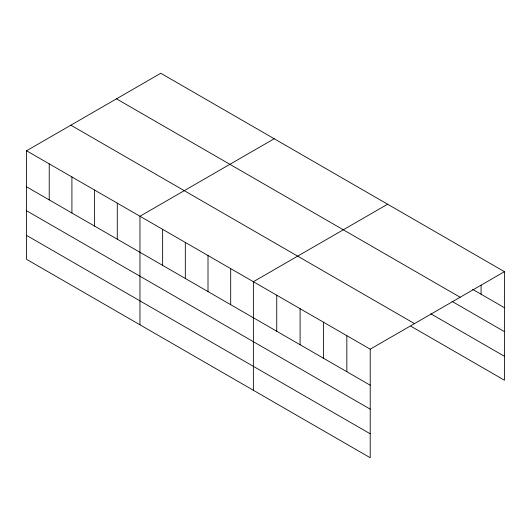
<?xml version="1.0" encoding="UTF-8"?>
<svg xmlns="http://www.w3.org/2000/svg" width="531" height="531" viewBox="0 0 531 531"><rect width="100%" height="100%" fill="white"/><g stroke="black" fill="none" stroke-linecap="round" stroke-linejoin="round"><path stroke-width="0.8" d="M26.55 150.771L370.213 349.179L370.213 457.735L26.55 259.32L26.55 150.771L160.787 73.265L504.45 271.68L504.45 380.229L410.974 326.266M274.195 138.744L139.958 216.243L139.958 324.799M387.603 204.216L253.367 281.722L253.367 390.272M370.213 349.179L504.45 271.68M472.583 289.322L504.45 307.721M116.488 98.839L460.151 297.254M452.047 301.396L504.45 331.649M430.8 313.781L504.45 356.301M70.849 125.19L414.512 323.605M26.55 186.812L370.213 385.221M26.55 210.741L370.213 409.149M26.55 235.392L370.213 433.807M481.079 285.22L481.079 294.227M346.843 335.685L346.843 371.733M323.472 322.198L323.472 358.239M300.101 308.703L300.101 344.745M276.737 295.209L276.737 331.258M230.686 268.626L230.686 304.668M208.006 255.53L208.006 291.572M185.319 242.435L185.319 278.476M162.639 229.339L162.639 265.381M117.278 203.147L117.278 239.189M94.598 190.052L94.598 226.1M71.911 176.956L71.911 213.004M49.23 163.86L49.23 199.908"/></g></svg>
